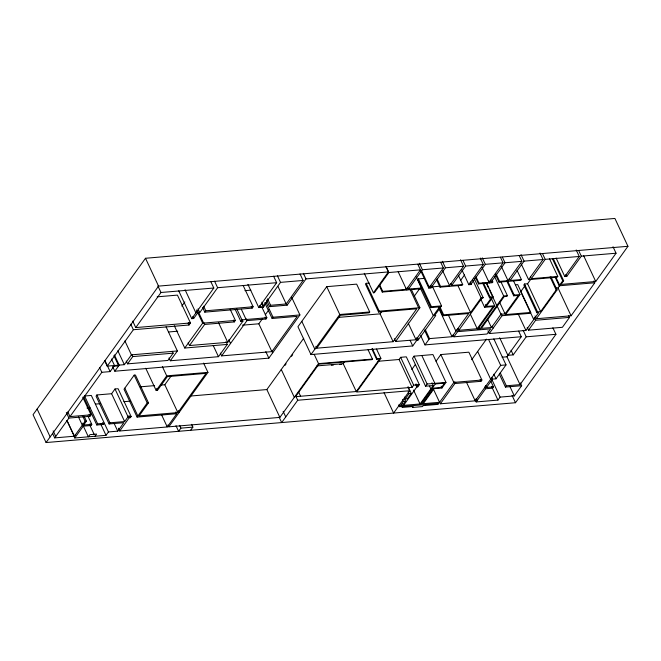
<?xml version="1.0" encoding="UTF-8"?>
<svg xmlns="http://www.w3.org/2000/svg" width="661" height="661" viewBox="0 0 661 661"><rect width="100%" height="100%" fill="white"/><g stroke="black" fill="none" stroke-linecap="round" stroke-linejoin="round"><path stroke-width="0.99" d="M502.104 357.204L506.987 356.791L508.788 354.271M499.336 374.076L505.425 387.073L506.343 385.793L520.033 384.636L555.934 334.301L552.893 327.806M145.503 258.269L33.05 414.703L46.088 442.548L515.497 402.731L627.95 246.297L614.912 218.452L145.503 258.269L158.549 286.114L46.088 442.548M73.883 436.111L74.751 437.97L106 435.318L108.429 431.947L91.317 395.443L84.6 396.005L83.773 397.17L96.812 425.006L103.529 424.436L104.355 423.28L97.646 423.85L96.812 425.006M52.508 433.252L54.681 437.888L68.934 418.066L89.937 416.29L91.003 414.811L82.741 397.178M67.819 411.952L69.992 416.595L101.827 372.308L110.131 371.606L114.51 365.508L111.469 359.014M104.587 360.559L107.189 366.128L133.365 329.723L188.996 325.005L190.475 322.948L177.437 295.112L157.169 296.83M132.721 321.097L135.761 327.592L160.995 292.493L213.809 288.014L210.76 281.512M118.435 428.204L119.74 430.989L129.259 417.752L130.349 417.653L131.134 416.554L118.096 388.718L115.014 388.974L111.602 393.716L96.886 394.964L96.052 396.129L109.098 423.965L123.814 422.718L117.749 431.154L108.429 431.947M112.643 366.566L114.816 371.209L119.195 365.112L114.419 354.907M107.189 366.128L124.359 364.674L131.415 354.85L177.363 350.958L166.06 326.823M54.681 437.888L74.387 436.219L85.129 421.272L86.434 421.164L84.261 416.521M82.782 423.18L83.65 425.04L86.434 421.164M126.243 361.08L127.548 363.864L132.77 356.593L173.165 353.164L172.298 351.313M74.751 437.97L83.236 426.163L90.962 425.502L91.796 424.345L87.88 415.992M181.858 306.093L184.84 301.945M145.742 368.251L156.178 390.519L157.417 390.42L167.324 376.646L206.067 373.358L177.867 412.596L139.116 415.876L148.469 402.871L135.431 375.027L134.183 375.134L124.037 389.246L137.075 417.083L176.776 413.72L175.9 411.861M95.035 436.252L96.605 434.07L89.937 434.641L88.367 436.814L83.154 425.676M109.098 423.965L109.933 422.809L124.648 421.561L128.052 416.818L131.134 416.554M178.71 290.84L191.756 318.685L213.809 288.014M191.756 318.685L193.656 318.519L197.813 312.744L199.738 312.579L217.626 287.709L276.653 282.693L273.613 276.199M173.165 353.164L167.944 360.435L127.548 363.864M202.621 307.514L204.794 312.149L205.778 310.777L253.122 306.762L243.124 285.42M169.001 357.989L170.307 360.774L177.363 350.958M174.339 325.757L184.766 348.033L202.654 323.155L203.638 323.072L198.416 311.934M137.075 417.083L147.221 402.97L148.469 402.871M156.178 390.519L166.712 375.861L207.951 372.366L203.605 363.087M188.17 342.762L189.476 345.546L204.646 324.444L234.283 321.932L235.374 320.411L230.152 309.274M160.747 385.099L164.82 384.752L171.422 375.572M235.167 309.307L240.819 321.37L241.909 319.858L266.854 317.743L261.632 306.605M204.794 312.149L252.138 308.133L253.122 306.762M189.476 345.546L227.723 342.307L242.901 321.196L242.025 319.346M119.74 430.989L167.258 426.956L176.776 413.72M170.307 360.774L218.46 356.692L227.277 344.422L225.979 341.638M167.935 424.965L168.803 426.824L207.951 372.366M220.32 353.106L221.625 355.891L246.983 320.61L265.945 319.007L266.854 317.743M247.908 284.37L258.773 307.572L276.653 282.693M261.88 302.16L263.623 305.869L280.512 282.371L303.085 280.454L300.036 273.96M258.773 307.572L263.351 307.183L264.334 305.812L263.623 305.869M191.574 424.345L192.88 427.13L180.883 428.146L178.61 431.311L176 425.742M266.581 300.16L269.622 306.654L270.605 305.283L286.188 303.961L303.085 280.454M242.422 325.179L258.823 323.791L262.359 318.866M265.309 314.768L268.853 309.844M190.608 430.286L192.88 427.13M264.714 302.705L272.109 318.486L273.018 317.222L299.912 314.933L291.65 297.301M269.622 306.654L287.13 305.167L306.002 278.917L388.412 271.927L385.801 266.358M221.625 355.891L271.869 351.635L297.227 316.355L272.109 318.486M114.816 371.209L268.853 358.138L299.912 314.933M315.867 346.323L316.735 348.182L340.382 315.289L369.078 312.851L369.714 311.967L356.667 284.131L326.732 286.667L297.937 326.724L310.976 354.569L412.737 345.934L417.248 339.655L418.496 339.547L417.62 337.697M190.732 396.013L266.846 389.56L303.721 338.258M284.908 365.5L286.106 363.831M291.501 356.329L292.699 354.66M310.976 354.569L339.771 314.512L369.714 311.967M369.202 283.065L366.169 283.321L365.533 284.205L378.579 312.05L416.777 308.811L393.13 341.704L316.735 348.182M168.803 426.824L279.884 417.397L318.536 363.633L372.416 359.063L368.07 349.785M364.277 273.315L373.407 292.798L388.412 271.927M417.835 264.284L420.446 269.853L388.875 272.53L374.366 292.716L373.407 292.798M407.92 387.04L409.655 390.75L297.723 400.244L281.677 422.561L279.066 416.992M379.191 285.552L382.24 292.055L382.727 291.369L406.424 289.361L420.446 269.853M378.579 312.05L379.216 311.166L419.892 307.712L411.2 289.154M316.9 365.921L343.216 363.69L344.414 362.021M338.325 317.404L380.083 313.859L381.86 311.397M407.589 287.279L408.457 289.138L422.404 269.738L443.357 267.961L440.747 262.392M424.453 278.38L418.388 278.892L417.752 279.777L430.798 307.621L439.656 306.869L416.009 339.762L395.617 341.489L394.311 338.705M414.29 296.161L419.661 288.7M416.232 276.901L421.445 288.031L420.917 288.774L382.24 292.055M372.416 359.063L372.003 359.642L318.941 364.145L295.55 396.683L356.262 391.535L379.645 358.997L376.63 359.254L371.846 349.041M376.63 359.254L377.051 358.667L380.885 358.345L376.53 349.066M420.545 270.473L428.799 288.105L443.357 267.961M428.799 288.105L430.955 287.915L445.431 267.788L463.551 266.243L460.51 259.748M380.885 358.345L356.659 392.039L412.109 387.338L413.679 385.148L419.355 384.669L406.317 356.824L400.64 357.312L399.062 359.501L377.505 361.327M395.617 341.489L419.892 307.712M436.533 279.727L440.011 287.147L440.54 286.411L449.604 285.643L463.551 266.243M430.798 307.621L431.435 306.737L441.531 305.878L431.964 285.461M450.785 283.627L451.653 285.478L465.617 266.061L483.323 264.557L480.283 258.063M441.531 305.878L434.541 315.603L435.781 315.504L417.859 340.432L416.612 340.539M460.444 280.636L464.543 274.926M458.37 275.265L462.717 284.544L462.196 285.271L440.011 287.147M439.094 307.365L443.01 315.718L443.647 314.834L470.558 312.554L481.101 297.88L483.183 297.706L474.053 278.215M436.045 361.253L440.854 354.552L468.864 352.181L481.902 380.017L453.9 382.397L439.582 402.309L423.247 403.697L434.046 388.668L441.961 387.999L445.977 382.413L432.938 354.569L414.075 356.172L412.497 358.361L425.535 386.198L433.294 385.545L431.997 382.76M420.652 335.614L424.998 344.893L429.51 338.614L452.025 336.705L468.682 313.537L443.01 315.718M461.882 269.853L468.839 284.709L483.323 264.557M470.417 282.016L471.285 283.866L485.323 264.334L503.062 262.83L500.451 257.261M468.839 284.709L471.004 284.519L471.285 283.866M411.811 369.449L415.414 364.434M475.474 277.389L478.523 283.883L479.002 283.214L489.024 282.363L503.062 262.83M409.655 390.75L393.609 413.067L384.049 392.651M398.773 404.838L399.641 406.689L403.384 401.483L405.606 401.301L404.301 398.517M404.35 397.071L405.218 398.93L409.035 393.617L411.258 393.427L408.217 386.933M490.264 280.231L491.131 282.082L505.021 262.764L521.901 261.335L519.29 255.766M405.606 401.301L401.863 406.498L399.641 406.689M411.258 393.427L407.44 398.74L405.218 398.93M402.714 403.507L403.582 405.367L416.827 386.941L417.785 386.859L419.355 384.669M402.293 407.416L402.599 406.994L401.533 405.152M491.958 280.082L492.825 281.941L492.263 282.718L478.523 283.883M453.909 336.813L457.61 331.657L490.685 328.856L486.983 334.012L453.909 336.813L453.041 334.953M457.916 328.434L458.784 330.293L481.629 298.557L483.183 297.706M495.535 274.72L499.014 282.148L499.567 281.371L508.012 280.652L521.901 261.335M425.535 386.198L427.113 384.008L445.977 382.413M482.629 283.032L489.578 297.88L490.132 297.12L493.098 296.863L486.579 282.941M480.679 298.946L484.596 307.291L491.478 297.723L489.578 297.88M485.331 304.597L486.207 306.456L493.098 296.863M403.582 405.367L420.049 403.97L433.294 385.545M509.292 278.628L510.16 280.487L524.074 261.136L543.045 259.525L540.004 253.031M458.784 330.293L477.192 328.732L493.123 306.572L484.596 307.291M491.668 299.243L494.709 305.737L477.705 329.393L479.795 329.211L503.665 295.971L507.408 295.649L500.881 281.726M507.408 295.649L506.871 296.401L504.178 296.624L481.382 328.377L491.453 327.526L500.98 314.264L505.07 313.917L518.373 295.417L513.68 295.822L506.731 280.966M517.026 270.258L521.372 279.537L520.827 280.297L499.014 282.148M513.68 295.822L514.217 295.07L519.959 294.583L513.432 280.669M530.568 279.603L527.577 283.759L524.479 284.023L523.851 284.908L536.889 312.744L538.748 312.587L525.916 330.442L489.264 333.549L487.958 330.764M489.264 333.549L502.096 315.702L530.122 313.322L530.758 312.438L517.72 284.602L515.704 284.767M521.198 263.863L528.585 279.636L543.045 259.525M471.69 359.724L486.479 339.151M525.156 285.519L520.703 291.708L533.749 319.552M439.491 401.929L440.358 403.788L454.925 383.529L480.968 381.323L481.902 380.017M530.419 276.827L531.295 278.686L545.193 259.352L579.243 256.46L576.202 249.965M504.715 312.719L505.582 314.578L519.959 294.583M549.531 258.806L557.793 276.438L557.24 277.207L528.585 279.636M536.889 312.744L537.525 311.868L540.624 311.604L556.165 289.981L557.066 289.906L550.977 276.909M440.358 403.788L475.193 400.83L500.691 365.351L506.02 364.905L493.85 338.919M499.642 337.697L507.904 355.329L521.273 336.73L518.662 331.161M556.099 258.005L564.791 276.562L579.243 256.46M555.265 277.438L559.181 285.792L562.759 280.809L563.651 280.735L553.216 258.468M490.85 381.314L493.461 386.883L492.536 388.164L485.579 388.759L476.184 401.938L475.317 400.079M485.628 385.619L486.504 387.478L492.511 379.117L496.014 378.819L506.02 364.905M555.992 288.113L558.033 287.94L559.817 285.469M535.038 315.95L536.344 318.734L557.066 289.906M563.651 280.735L560.991 284.437L595.726 281.487L616.052 253.221L613.011 246.718M564.791 276.562L566.774 276.397L581.316 256.162L616.052 253.221M527.197 327.393L528.503 330.178L535.625 320.263L569.534 317.387L568.667 315.528M507.904 355.329L513.233 354.874L526.206 336.821L555.934 334.301M476.184 401.938L497.964 400.087L500.096 397.112L514.316 395.906L521.661 385.694L520.356 382.909M569.534 317.387L562.412 327.302L528.503 330.178M536.344 318.734L571.079 315.784L594.809 282.768L593.942 280.908M158.549 286.114L627.95 246.297M244.925 290.658L250.85 290.154M431.6 286.907L439.573 286.23M491.131 282.082L492.825 281.941M531.295 278.686L557.793 276.438M408.457 289.138L421.445 288.031M429.328 287.361L421.503 270.663M451.653 285.478L462.717 284.544M510.16 280.487L521.372 279.537M559.181 285.792L594.809 282.768M135.761 327.592L190.475 322.948M203.605 323.105L235.374 320.411M240.819 321.37L242.901 321.196M168.53 331.979L177.751 331.194M486.207 306.456L494.709 305.737M496.766 305.564L489.38 289.782M505.582 314.578L530.758 312.438M184.766 348.033L227.277 344.422M114.014 366.211L118.699 365.814L113.915 355.601M424.998 344.893L521.273 336.73M331.351 365.244L333.392 365.07M339.531 364.55L341.572 364.376M140.347 386.825L154.624 385.619M95.391 404.102L100.051 403.706M123.888 401.69L129.953 401.169M86.979 407.986L89.97 407.73M455.793 382.322L453.834 382.488L440.854 354.552M69.992 416.595L91.003 414.811M486.504 387.478L493.461 386.883M505.425 387.073L521.661 385.694M82.286 425.155L78.428 416.794M83.65 425.04L91.796 424.345M75.387 434.748L74.239 436.227L66.844 420.454M583.556 255.51L595.726 281.487M578.706 250.593L581.316 256.162M565.899 274.538L566.774 276.397M552.323 258.542L562.759 280.809M556.157 277.727L559.636 285.147M542.582 253.783L545.193 259.352M558.033 287.94L571.079 315.784M550.084 276.984L556.165 289.981M521.033 254.642L524.074 261.136M527.577 283.759L540.624 311.604M524.479 284.023L537.525 311.868M534.319 317.478L535.625 320.263M502.41 257.195L505.021 262.764M501.492 266.73L508.012 280.652M507.698 281.148L514.217 295.07M518.092 313.735L525.916 330.442M523.165 330.326L526.206 336.821M496.097 273.943L499.567 281.371M494.535 276.48L503.665 295.971M482.282 257.84L485.323 264.334M499.419 301.854L505.07 313.917M488.611 281.099L489.479 282.958M482.067 267.515L489.024 282.363M501.228 313.843L502.096 315.702M497.072 305.911L500.98 314.264M486.331 283.288L488.545 287.923M483.612 283.197L490.132 297.12M511.06 350.239L513.233 354.874M475.961 276.719L479.002 283.214M472.846 280.247L481.101 297.88M463.006 260.492L465.617 266.061M506.987 356.791L520.033 384.636M492.329 326.22L493.205 328.071M487.537 319.172L491.453 327.526M470.136 282.668L471.004 284.519M488.52 339.366L500.691 365.351M509.97 386.627L514.316 395.906M512.019 395.303L515.497 402.731M478.928 327.352L479.795 329.211M500.253 372.804L506.343 385.793M457.949 285.635L470.558 312.554M470.235 313.884L477.192 328.732M442.383 261.285L445.431 267.788M493.841 374.184L496.014 378.819M442.647 270.795L449.604 285.643M491.635 377.266L492.511 379.117M491.842 379.48L500.096 397.112M477.647 351.429L490.693 379.274M491.668 386.305L492.536 388.164M492.313 388.024L497.964 400.087M437.07 278.992L440.54 286.411M484.711 386.9L485.579 388.759M480.101 379.464L480.968 381.323M456.743 329.798L457.61 331.657M448.133 314.529L455.958 331.235M430.08 286.064L430.955 287.915M440.168 307.406L443.647 314.834M419.363 263.243L422.404 269.738M438.987 308.869L452.025 336.705M476.226 398.814L477.093 400.673L476.143 398.823M418.388 278.892L431.435 306.737M466.492 382.273L475.193 400.83M420.685 288.799L433.294 315.71M454.049 381.678L454.925 383.529M409.96 289.262L418.653 307.819M406.019 288.105L406.895 289.964M398.162 271.729L406.424 289.361M425.163 329.335L429.51 338.614M424.527 330.219L428.873 339.498M386.272 266.961L388.875 272.53M441.094 386.14L441.961 387.999M416.38 337.804L417.248 339.655M408.184 323.055L416.009 339.762M421.825 355.511L434.872 383.355M433.5 389.321L439.582 402.309M410.126 340.365L412.737 345.934M429.551 386.156L430.856 388.941M414.075 356.172L427.113 384.008M379.687 284.874L382.727 291.369M416.48 384.074L417.785 386.859M415.529 384.157L416.827 386.941M366.169 283.321L379.216 311.166M400.64 357.312L413.679 385.148M380.083 313.859L393.13 341.704M413.53 390.048L420.049 403.97M399.062 359.501L412.109 387.338M408.168 391.766L409.035 393.617M402.516 399.632L403.384 401.483M372.267 348.463L377.051 358.667M326.732 286.667L339.771 314.512M303.391 273.348L306.002 278.917M343.216 363.69L356.262 391.535M301.813 321.329L314.859 349.173M277.471 275.877L280.512 282.371M314.19 354.354L318.536 363.633M286.263 303.308L287.13 305.167M277.926 286.329L286.188 303.961M267.565 298.78L270.605 305.283M266.061 302.374L273.018 317.222M261.607 303.473L263.351 307.183M259.831 305.556L260.707 307.406M265.069 317.148L265.945 319.007M298.417 391.609L300.59 396.253M295.55 395.609L297.723 400.244M281.272 369.491L294.31 397.327M251.271 306.283L252.138 308.133M271.861 350.892L272.737 352.743M258.823 323.791L271.869 351.635M265.813 351.644L268.853 358.138M246.115 318.759L246.983 320.61M241.339 309.29L246.115 319.503M236.696 308.72L241.909 319.858M283.139 411.332L285.75 416.901M266.846 389.56L279.884 417.397M233.416 320.073L234.283 321.932M214.577 281.206L217.626 287.709M228.805 339.779L230.54 343.489M218.593 322.816L227.723 342.307M203.605 306.142L205.778 310.777M198.003 308.869L199.738 312.579M203.778 322.585L204.646 324.444M196.507 309.959L202.654 323.155M213.247 345.554L218.46 356.692M185.039 289.708L195.912 312.909M192.789 316.669L193.656 318.519M188.633 322.444L189.5 324.303M188.129 323.146L188.996 325.005M157.946 285.998L160.995 292.493M162.366 366.582L166.712 375.861M178.239 410.63L179.114 412.489M164.82 384.752L177.867 412.596M179.577 425.362L180.883 428.146M130.754 324.154L133.365 329.723M156.55 388.561L157.417 390.42M161.606 414.893L167.258 426.956M131.903 354.734L132.77 356.593M124.896 340.936L131.415 354.85M134.183 375.134L147.221 402.97M117.84 350.751L124.359 364.674M124.83 388.147L137.868 415.984M104.917 360.468L110.131 371.606M129.482 415.802L130.349 417.653M128.383 415.893L129.259 417.752M115.014 388.974L128.052 416.818M99.654 367.665L101.827 372.308M111.602 393.716L124.648 421.561M114.27 423.726L117.749 431.154M96.886 394.964L109.933 422.809M102.653 422.586L103.529 424.436M100.786 424.18L106 435.318M84.6 396.005L97.646 423.85M89.07 414.43L89.937 416.29M90.094 423.651L90.962 425.502M89.822 425.114L94.168 434.393M82.956 416.637L85.129 421.272M82.369 424.304L83.236 426.163M66.323 412.497L68.934 418.066M66.992 420.437L74.387 436.219M53.136 430.848L55.747 436.417M37.123 409.043L50.162 436.888M402.772 406.49L402.103 407.432L413.117 406.498L412.431 407.44L422.445 406.598L423.131 405.647L438.094 404.375L438.772 403.433L402.772 406.49M431.798 388.858L420.999 403.888L422.371 403.772L433.178 388.742L431.798 388.858M435.31 383.917L432.211 388.222L441.523 387.429L444.622 383.124L435.31 383.917"/></g></svg>
